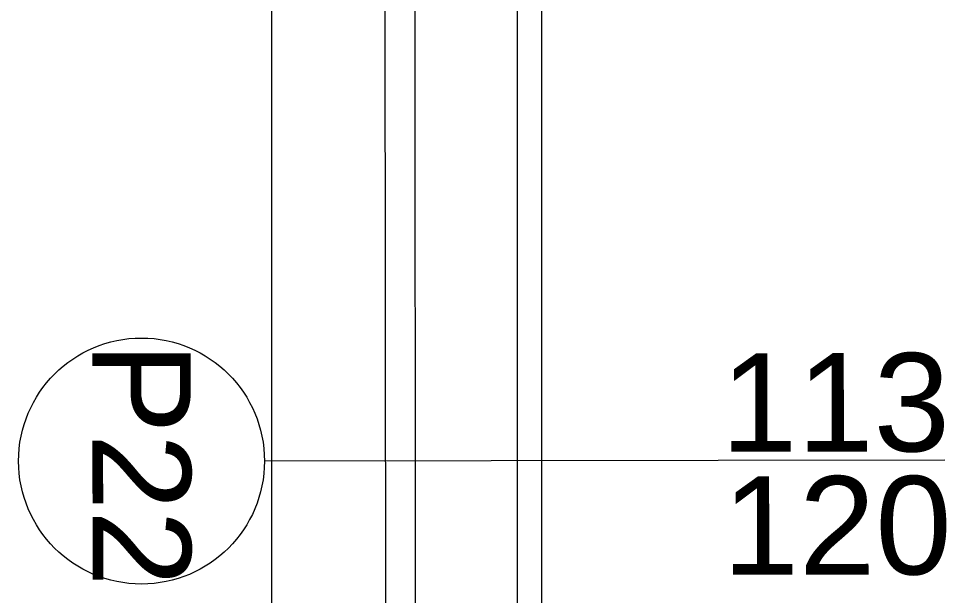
# Model space of a CAD drawing. Header units: centimetres. Extents: x 118932 to 154602, y -32682 to -23521.
# Drawn here: x 129431.8 to 129507.2, y -30983.5 to -30936.6 of the extents above; entities that cross this region are included whole.
import ezdxf

# ---------------------------------------------------------------- set-up
doc = ezdxf.new("R2010")
doc.units = ezdxf.units.CM
doc.header["$LTSCALE"] = 50
doc.header["$MEASUREMENT"] = 0
for name, color, linetype, lineweight, true_color in [('GEN_00_BL_Yazı', 7, 'Continuous', 0, 0x4f5250), ('GEN_02_TF_Pencere', 7, 'Continuous', 9, 0x6093ac), ('GEN_05_ML_Mermer', 7, 'Continuous', 9, 0x9d8692)]:
    doc.layers.add(name, color=color, linetype=linetype, lineweight=lineweight, true_color=true_color)
doc.styles.add('ARIAL', font='arial.ttf')

# ---------------------------------------------------------------- blocks, each defined once
blk = doc.blocks.new('LEVEL -1_B BLOK_GÖRÜNÜŞ')
at = {"layer": 'GEN_02_TF_Pencere', "elevation": 0}
blk.add_lwpolyline([(2696.509, 448.407), (2696.509, 561.236)], dxfattribs=at)
blk = doc.blocks.new('P22_')
at = {"layer": 'GEN_00_BL_Yazı'}
blk.add_line((66285.386, 6529.763), (66340.709, 6529.851), dxfattribs=at)
blk.add_circle((66275.386, 6529.748), 10, dxfattribs=at)
at = {"layer": 'GEN_02_TF_Pencere'}
for p, q in [((66295.277, 6485.211), (66295.2, 6573.33)), ((66297.6, 6573.334), (66297.677, 6485.215))]:
    blk.add_line(p, q, dxfattribs=at)
at = {"layer": 'GEN_05_ML_Mermer'}
blk.add_lwpolyline([(66285.953, 6586.027), (66285.953, 6473.027), (66307.953, 6473.027), (66307.953, 6586.027)], close=True, dxfattribs=at)
at = {"layer": 'GEN_00_BL_Yazı', "lineweight": 30, "transparency": 33554687, "style": 'ARIAL'}
for s, rotation, p in [('P22', 270.09026, (66271.38, 6539.42)), ('113', 0.09026, (66322.494, 6530.503)), ('120', 0.09026, (66322.638, 6520.503))]:
    blk.add_text(s, height=8, rotation=rotation, dxfattribs=at).set_placement(p)
blk = doc.blocks.new('DOGRAMA LEVEL -1 B BLOK')
blk.add_blockref('P22_', (-65506.005, -6634.335, 0))

msp = doc.modelspace()

# ---------------------------------------------------------------- block references
for name, p in [('LEVEL -1_B BLOK_GÖRÜNÜŞ', (126775.812, -31477.708)), ('DOGRAMA LEVEL -1 B BLOK', (128672.373, -30867.967))]:
    msp.add_blockref(name, p)

doc.saveas('drawing.dxf')
